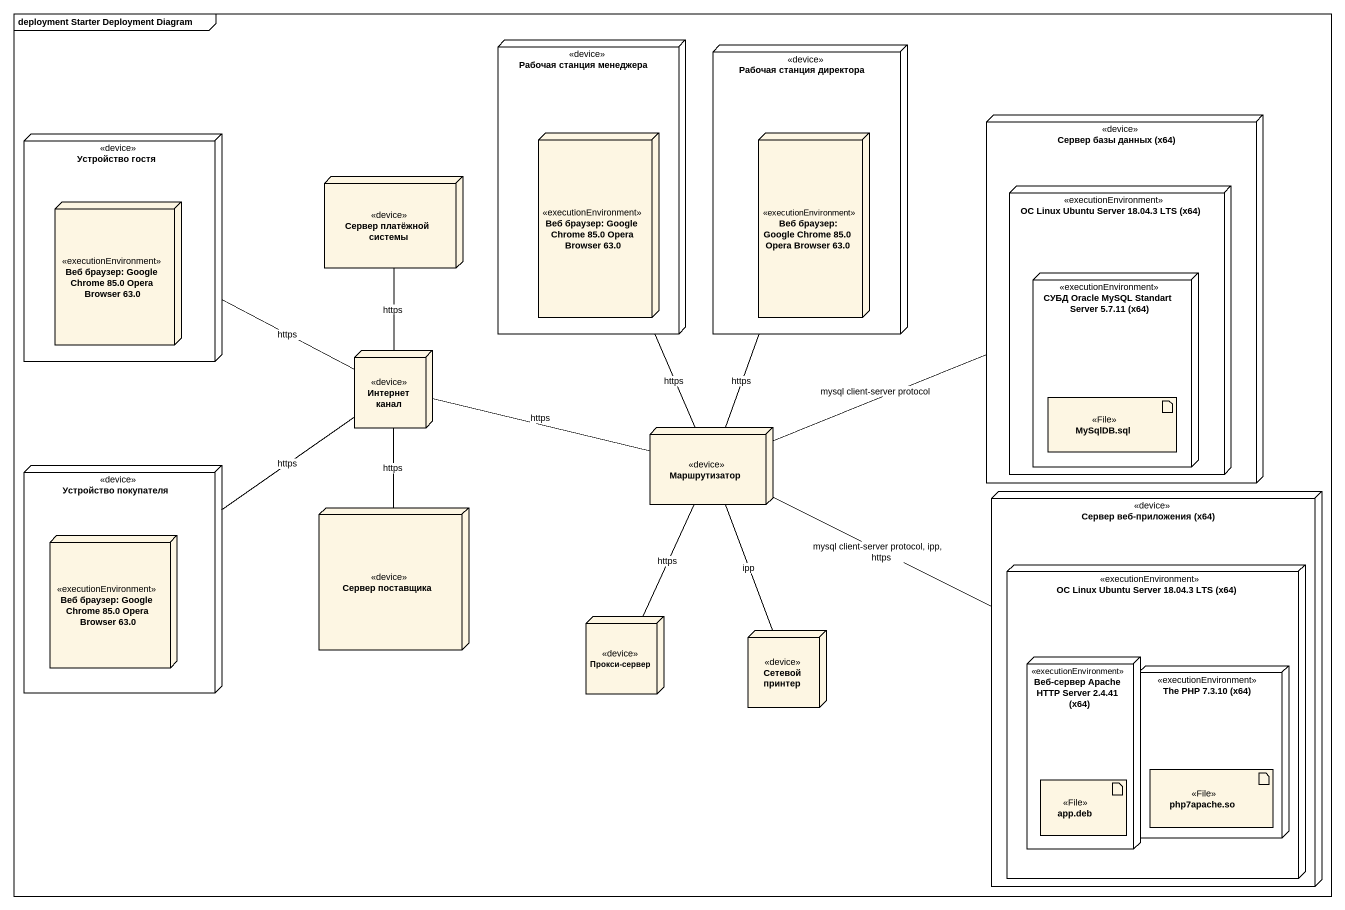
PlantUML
@startuml
mainframe deployment Starter Deployment Diagram
node "Рабочая станция менеджера" as Рабочая_станция_менеджера <<device>> {
  node "Веб браузер: Google Chrome 85.0 Opera Browser 63.0" as Веб_браузер_Google_Chrome <<executionEnvironment>>
}
node "Рабочая станция директора" as Рабочая_станция_директора <<device>> {
  node "Веб браузер: Google Chrome 85.0 Opera Browser 63.0" as Веб_браузер_Google_Chrome_2 <<executionEnvironment>>
}
node "Устройство гостя" as Устройство_гостя <<device>> {
  node "Веб браузер: Google Chrome 85.0 Opera Browser 63.0" as Веб_браузер_Google_Chrome_3 <<executionEnvironment>>
}
node "Сервер базы данных (x64)" as Сервер_базы_данных_x64 <<device>> {
  node "OC Linux Ubuntu Server 18.04.3 LTS (x64)" as OC_Linux_Ubuntu_Server_18 <<executionEnvironment>> {
    node "СУБД Oracle MySQL Standart Server 5.7.11 (x64)" as СУБД_Oracle_MySQL_Standart <<executionEnvironment>> {
      artifact "MySqlDB.sql" as MySqlDB_sql <<File>>
    }
  }
}
node "Сервер платёжной системы" as Сервер_платёжной_системы <<device>>
node "Интернет канал" as Интернет_канал <<device>>
node Маршрутизатор <<device>>
node "Устройство покупателя" as Устройство_покупателя <<device>> {
  node "Веб браузер: Google Chrome 85.0 Opera Browser 63.0" as Веб_браузер_Google_Chrome_4 <<executionEnvironment>>
}
node "Сервер веб-приложения (x64)" as Сервер_веб_приложения_x64 <<device>> {
  node "OC Linux Ubuntu Server 18.04.3 LTS (x64)" as OC_Linux_Ubuntu_Server_18_2 <<executionEnvironment>> {
    node "Веб-сервер Apache HTTP Server 2.4.41 (x64)" as Веб_сервер_Apache_HTTP <<executionEnvironment>> {
      artifact "app.deb" as app_deb <<File>>
    }
    node "The PHP 7.3.10 (x64)" as The_PHP_7_3_10_x64 <<executionEnvironment>> {
      artifact "php7apache.so" as php7apache_so <<File>>
    }
  }
}
node "Сервер поставщика" as Сервер_поставщика <<device>>
node "Прокси-сервер" as Прокси_сервер <<device>>
node "Сетевой принтер" as Сетевой_принтер <<device>>
Рабочая_станция_менеджера -- Маршрутизатор : https
Рабочая_станция_директора -- Маршрутизатор : https
Устройство_гостя -right- Интернет_канал : https
Сервер_базы_данных_x64 -left- Маршрутизатор : mysql client-server protocol
Сервер_платёжной_системы -- Интернет_канал : https
Маршрутизатор -left- Интернет_канал : https
Маршрутизатор -right- Сервер_веб_приложения_x64 : mysql client-server protocol, ipp, https
Маршрутизатор -- Прокси_сервер : https
Устройство_покупателя -up- Интернет_канал : https
Сервер_поставщика -up- Интернет_канал : https
Сетевой_принтер -up- Маршрутизатор : ipp
@enduml
